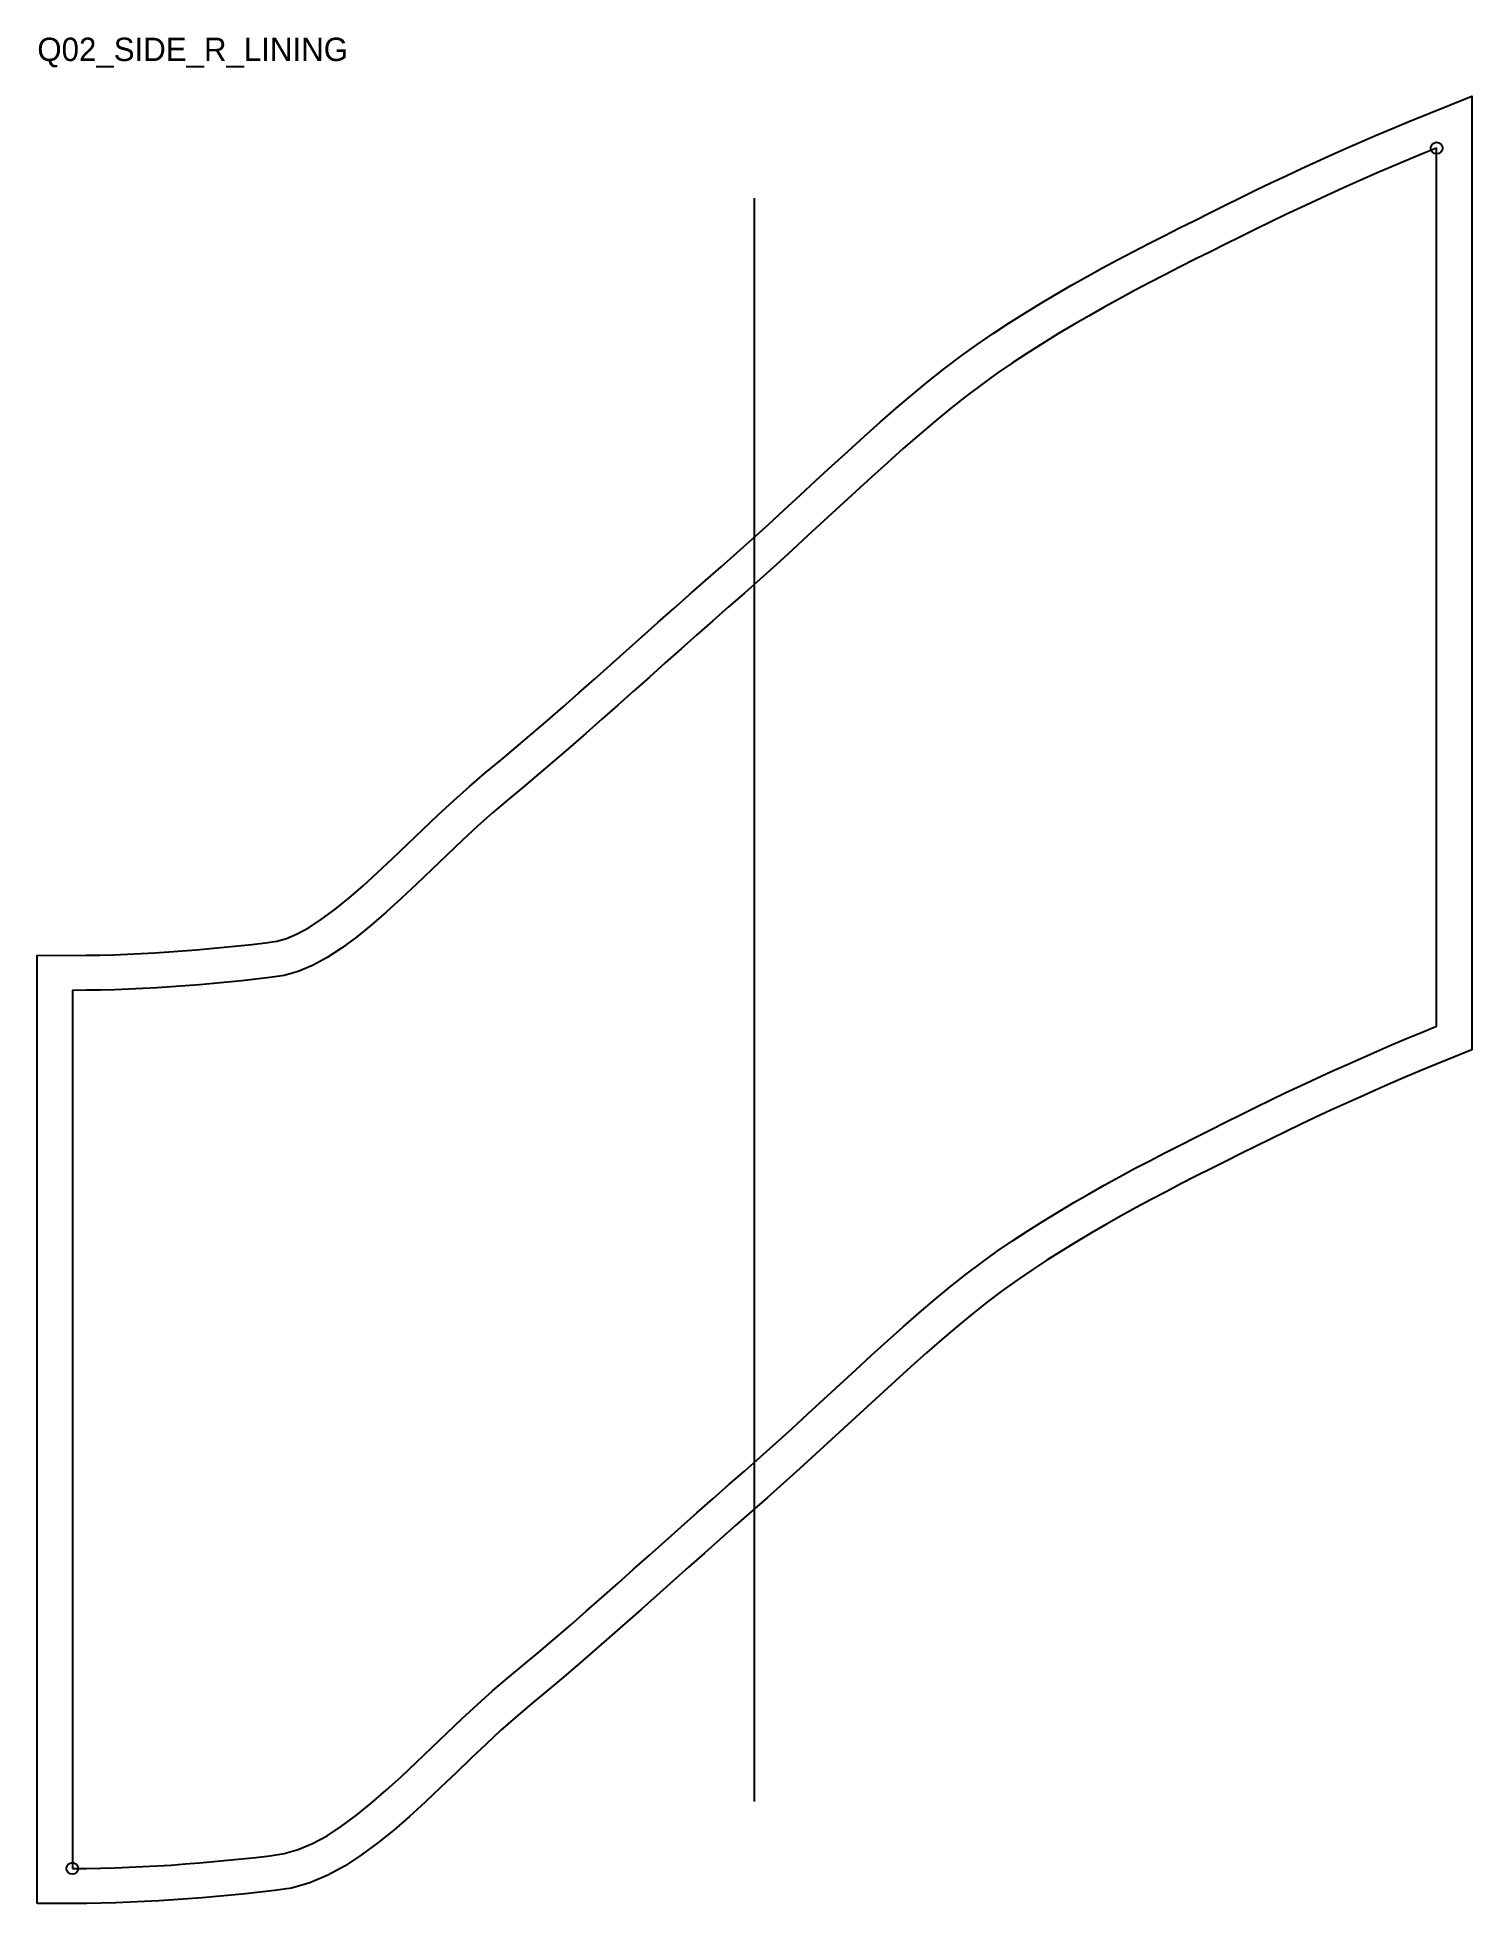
# Model space of a CAD drawing. Header units: millimetres. Extents: x -12 to 479, y -12 to 627.
import ezdxf

# ---------------------------------------------------------------- set-up
doc = ezdxf.new("R2010")
doc.units = ezdxf.units.MM
for name, color, linetype in [('CUT', 1, 'Continuous'), ('GRAIN', 3, 'Continuous'), ('NOTCH', 2, 'Continuous'), ('SEAM', 5, 'Continuous'), ('TEXT', 7, 'Continuous')]:
    doc.layers.add(name, color=color, linetype=linetype)

msp = doc.modelspace()

# ---------------------------------------------------------------- linework, layer by layer
at = {"layer": 'CUT'}
msp.add_lwpolyline([(-12, -12.06), (-12, 312.77), (4.71, 312.86), (9.42, 312.93), (14.13, 313.05), (18.85, 313.22), (23.57, 313.43), (28.3, 313.69), (33.03, 313.99), (37.77, 314.33), (42.51, 314.7), (47.26, 315.12), (52.01, 315.57), (56.76, 316.05), (61.52, 316.57), (66.16, 317.11), (70.04, 317.66), (73.4, 318.62), (77.06, 320.17), (81.08, 322.37), (85.4, 325.18), (89.95, 328.55), (94.69, 332.39), (99.57, 336.63), (104.57, 341.18), (109.66, 345.96), (114.83, 350.9), (120.06, 355.92), (125.34, 360.94), (130.67, 365.89), (136.03, 370.69), (141.34, 375.19), (146.73, 379.64), (152.05, 384.11), (157.38, 388.66), (162.73, 393.28), (168.1, 397.96), (173.49, 402.7), (178.88, 407.47), (184.29, 412.28), (189.71, 417.12), (195.14, 421.96), (200.58, 426.81), (206.02, 431.65), (211.47, 436.47), (216.91, 441.26), (222.31, 445.97), (227.67, 450.7), (233.03, 455.52), (238.43, 460.44), (243.85, 465.42), (249.29, 470.45), (254.75, 475.5), (260.23, 480.54), (265.72, 485.56), (271.22, 490.53), (276.72, 495.44), (282.24, 500.24), (287.76, 504.93), (293.29, 509.49), (298.82, 513.88), (304.37, 518.09), (309.93, 522.08), (315.42, 525.81), (320.84, 529.36), (326.24, 532.78), (331.61, 536.08), (336.97, 539.28), (342.32, 542.37), (347.64, 545.38), (352.95, 548.3), (358.25, 551.16), (363.53, 553.94), (368.79, 556.67), (374.04, 559.36), (379.27, 562), (384.48, 564.61), (389.69, 567.2), (394.88, 569.79), (400.1, 572.37), (405.34, 574.92), (410.58, 577.44), (415.82, 579.92), (421.05, 582.36), (426.28, 584.77), (431.52, 587.13), (436.75, 589.46), (441.98, 591.75), (447.2, 594), (452.43, 596.2), (457.66, 598.37), (479.37, 607.2), (479.37, 280.46), (466.77, 275.34), (461.7, 273.23), (456.61, 271.09), (451.53, 268.9), (446.43, 266.67), (441.34, 264.4), (436.24, 262.1), (431.14, 259.75), (426.03, 257.37), (420.92, 254.95), (415.8, 252.49), (410.68, 249.99), (405.54, 247.45), (400.37, 244.88), (395.21, 242.31), (390.05, 239.73), (384.91, 237.13), (379.78, 234.51), (374.66, 231.85), (369.54, 229.15), (364.44, 226.4), (359.33, 223.59), (354.23, 220.71), (349.14, 217.75), (344.04, 214.71), (338.94, 211.58), (333.84, 208.35), (328.74, 205.01), (323.68, 201.58), (318.64, 197.95), (313.54, 194.08), (308.37, 189.99), (303.16, 185.69), (297.89, 181.22), (292.59, 176.59), (287.24, 171.84), (281.86, 166.97), (276.46, 162.03), (271.03, 157.03), (265.58, 151.99), (260.11, 146.94), (254.63, 141.9), (249.14, 136.9), (243.64, 131.95), (238.15, 127.1), (232.73, 122.37), (227.34, 117.64), (221.95, 112.86), (216.54, 108.05), (211.12, 103.22), (205.69, 98.37), (200.26, 93.53), (194.81, 88.69), (189.37, 83.87), (183.92, 79.07), (178.46, 74.32), (173.01, 69.61), (167.55, 64.96), (162.1, 60.37), (156.74, 55.95), (151.8, 51.76), (146.84, 47.32), (141.78, 42.62), (136.64, 37.73), (131.43, 32.74), (126.17, 27.71), (120.86, 22.72), (115.51, 17.85), (110.11, 13.17), (104.65, 8.74), (99.1, 4.63), (93.42, 0.93), (87.54, -2.29), (81.39, -4.9), (75.03, -6.7), (69.23, -7.53), (64.19, -8.11), (59.28, -8.65), (54.36, -9.15), (49.43, -9.62), (44.51, -10.05), (39.58, -10.44), (34.64, -10.79), (29.7, -11.1), (24.76, -11.37), (19.82, -11.59), (14.87, -11.77), (9.92, -11.9), (4.96, -11.97)], close=True, dxfattribs=at)
at = {"layer": 'GRAIN'}
msp.add_line((233.68, 22.94), (233.68, 572.2), dxfattribs=at)
at = {"layer": 'NOTCH'}
for centre in [(467.37, 589.37), (0, 0)]:
    msp.add_circle(centre, 2, dxfattribs=at)
at = {"layer": 'SEAM'}
msp.add_lwpolyline([(0, 0), (4.83, 0.03), (9.67, 0.1), (14.5, 0.23), (19.33, 0.4), (24.17, 0.62), (29, 0.88), (33.84, 1.18), (38.67, 1.53), (43.51, 1.91), (48.34, 2.34), (53.18, 2.79), (58.02, 3.29), (62.86, 3.81), (67.69, 4.37), (72.54, 5.07), (77.4, 6.44), (82.3, 8.52), (87.25, 11.23), (92.25, 14.49), (97.3, 18.23), (102.4, 22.36), (107.54, 26.82), (112.72, 31.54), (117.92, 36.42), (123.13, 41.4), (128.35, 46.41), (133.56, 51.36), (138.75, 56.19), (143.92, 60.81), (149.04, 65.15), (154.42, 69.59), (159.8, 74.12), (165.2, 78.72), (170.6, 83.38), (176.01, 88.1), (181.43, 92.87), (186.85, 97.67), (192.27, 102.49), (197.7, 107.33), (203.13, 112.17), (208.56, 117.01), (213.98, 121.84), (219.4, 126.64), (224.82, 131.4), (230.23, 136.12), (235.65, 140.91), (241.09, 145.8), (246.53, 150.76), (251.98, 155.77), (257.44, 160.81), (262.89, 165.85), (268.34, 170.87), (273.79, 175.85), (279.23, 180.77), (284.66, 185.6), (290.07, 190.31), (295.46, 194.9), (300.83, 199.32), (306.18, 203.56), (311.51, 207.6), (316.81, 211.42), (322.08, 215), (327.34, 218.44), (332.59, 221.76), (337.83, 224.98), (343.05, 228.1), (348.28, 231.12), (353.49, 234.07), (358.7, 236.93), (363.9, 239.74), (369.09, 242.48), (374.29, 245.17), (379.47, 247.83), (384.66, 250.45), (389.85, 253.05), (395.03, 255.63), (400.21, 258.2), (405.39, 260.76), (410.57, 263.29), (415.75, 265.78), (420.92, 268.23), (426.09, 270.64), (431.26, 273.02), (436.43, 275.35), (441.59, 277.65), (446.75, 279.91), (451.91, 282.12), (457.06, 284.3), (462.22, 286.44), (467.37, 288.53), (467.37, 589.37), (462.22, 587.27), (457.06, 585.13), (451.91, 582.96), (446.75, 580.74), (441.59, 578.48), (436.43, 576.18), (431.26, 573.85), (426.09, 571.47), (420.92, 569.06), (415.75, 566.61), (410.57, 564.12), (405.39, 561.59), (400.21, 559.03), (395.03, 556.46), (389.85, 553.88), (384.66, 551.28), (379.47, 548.66), (374.29, 546.01), (369.09, 543.31), (363.9, 540.57), (358.7, 537.77), (353.49, 534.9), (348.28, 531.96), (343.05, 528.93), (337.83, 525.81), (332.59, 522.6), (327.34, 519.27), (322.08, 515.83), (316.81, 512.25), (311.51, 508.44), (306.18, 504.4), (300.83, 500.15), (295.46, 495.73), (290.07, 491.15), (284.66, 486.43), (279.23, 481.6), (273.79, 476.69), (268.34, 471.7), (262.89, 466.68), (257.44, 461.64), (251.98, 456.6), (246.53, 451.59), (241.09, 446.63), (235.65, 441.74), (230.23, 436.95), (224.82, 432.23), (219.4, 427.47), (213.98, 422.67), (208.56, 417.85), (203.13, 413.01), (197.7, 408.16), (192.27, 403.32), (186.85, 398.5), (181.43, 393.7), (176.01, 388.93), (170.6, 384.21), (165.2, 379.55), (159.8, 374.95), (154.42, 370.42), (149.04, 365.98), (143.92, 361.64), (138.75, 357.02), (133.56, 352.2), (128.35, 347.24), (123.13, 342.24), (117.92, 337.25), (112.72, 332.37), (107.54, 327.66), (102.4, 323.19), (97.3, 319.06), (92.25, 315.32), (87.25, 312.06), (82.3, 309.36), (77.4, 307.28), (72.54, 305.9), (67.69, 305.21), (62.86, 304.65), (58.02, 304.12), (53.18, 303.63), (48.34, 303.17), (43.51, 302.75), (38.67, 302.36), (33.84, 302.01), (29, 301.71), (24.17, 301.45), (19.33, 301.23), (14.5, 301.06), (9.67, 300.93), (4.83, 300.86), (0, 300.83)], close=True, dxfattribs=at)

# ---------------------------------------------------------------- texts
at = {"layer": 'TEXT'}
msp.add_text('Q02_SIDE_R_LINING', height=8, dxfattribs=at).set_placement((-12, 619.2))

doc.saveas('drawing.dxf')
